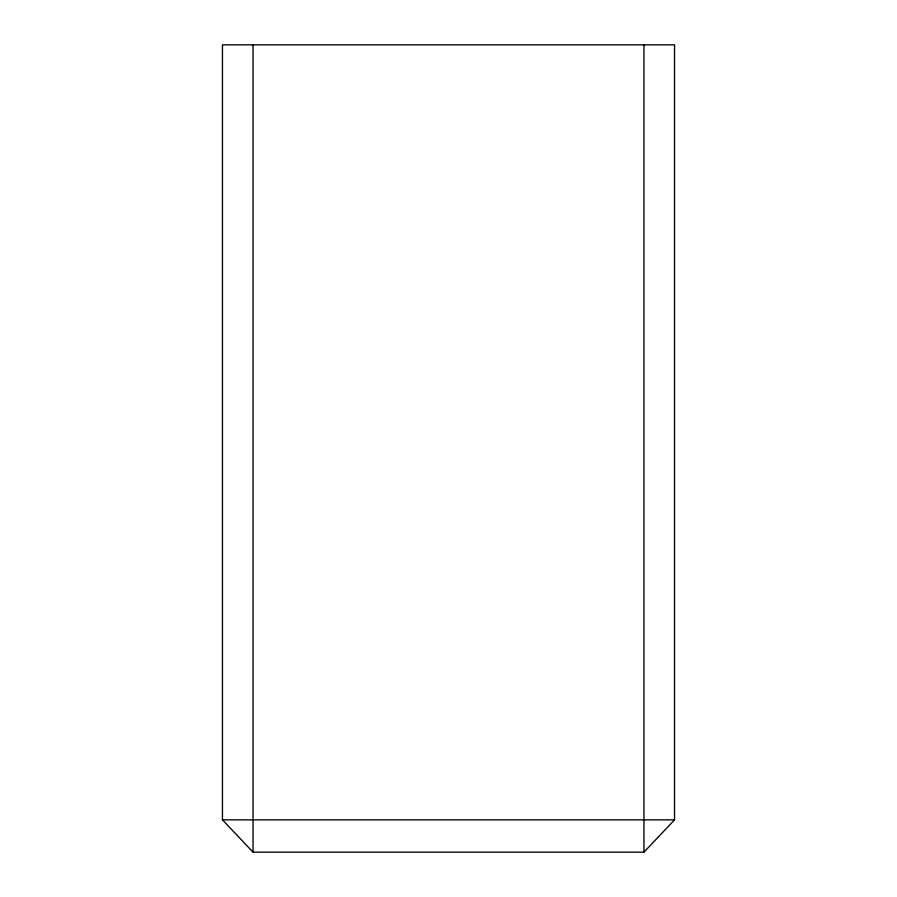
<?xml version="1.0" encoding="UTF-8"?>
<svg xmlns="http://www.w3.org/2000/svg" width="897" height="897" viewBox="0 0 897 897"><rect width="100%" height="100%" fill="white"/><g stroke="black" fill="none" stroke-linecap="round" stroke-linejoin="round"><path stroke-width="1.35" d="M643.956 852.15L674.544 819.858L674.544 44.85L222.456 44.85L222.456 819.858L253.044 852.15L643.956 852.15L643.956 44.85M222.456 819.858L674.544 819.858M253.044 44.85L253.044 852.15"/></g></svg>
